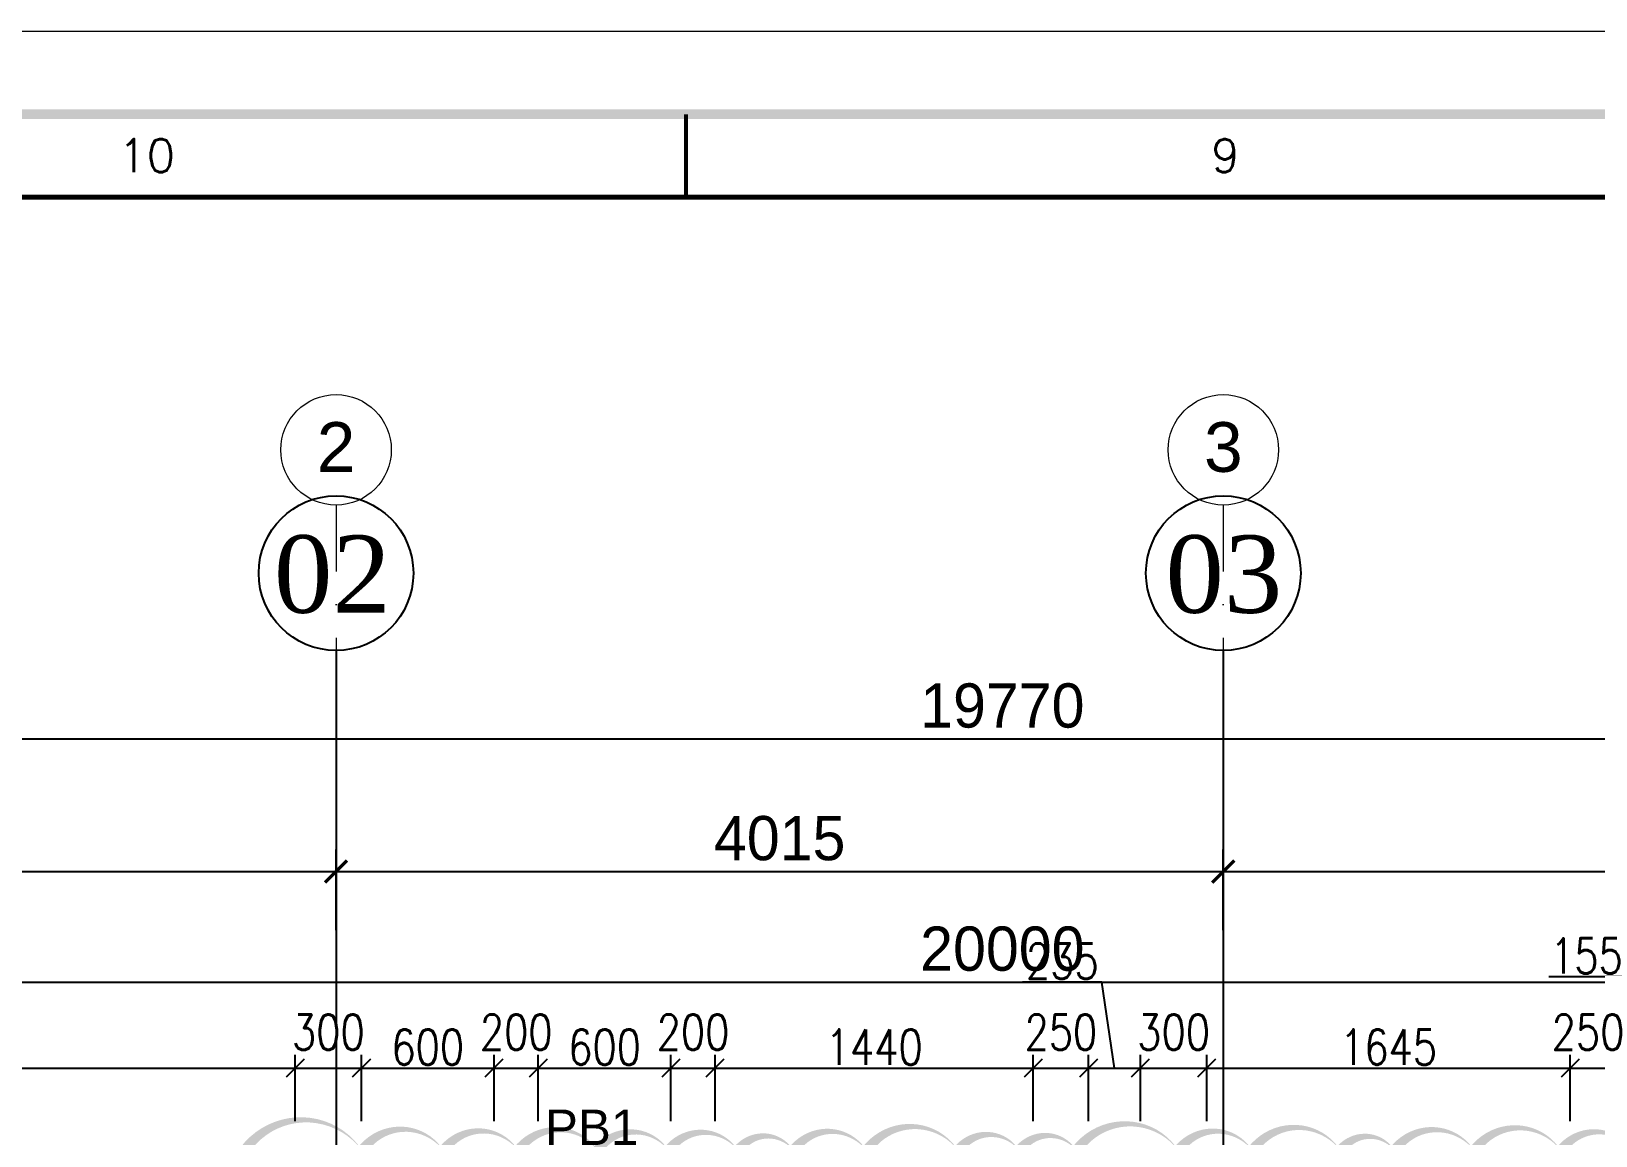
# Model space of a CAD drawing. Header units: millimetres. Extents: x 423806 to 486881, y 1786979 to 1831529.
# Drawn here: x 437737 to 444816, y 1825033 to 1830029 of the extents above; entities that cross this region are included whole.
import ezdxf
from ezdxf.enums import TextEntityAlignment as Align

# ---------------------------------------------------------------- set-up
doc = ezdxf.new("R2010")
doc.units = ezdxf.units.MM
doc.header["$LTSCALE"] = 150
doc.header["$PDSIZE"] = 0.01
doc.linetypes.add('DASHDOT', pattern=[1, 0.5, -0.25, 0, -0.25])
doc.linetypes.add('DASHDOTX2', pattern=[2, 1, -0.5, 0, -0.5])
doc.layers.get('0').update_dxf_attribs({"lineweight": 13})
for name, color, linetype in [('AD-DIM', 7, 'Continuous'), ('AD-GRID', 251, 'DASHDOTX2'), ('AD-GRID TEXT&CIRCLE', 1, 'Continuous'), ('Revisions', 2, 'Continuous')]:
    doc.layers.add(name, color=color, linetype=linetype)
for name, color, linetype, lineweight in [('DIM', 7, 'Continuous', 13), ('GRID', 8, 'DASHDOT', 9), ('TEXT', 7, 'Continuous', 13), ('Title', 7, 'Continuous', 20)]:
    doc.layers.add(name, color=color, linetype=linetype, lineweight=lineweight)
doc.styles.add('240122--R0_INST_ FLOOR PLANS XREF$0$Scale M 200', font='times.ttf', dxfattribs={"height": 200})
doc.styles.add('Arial', font='arial.ttf')
doc.styles.add('ncc', font='calibri.ttf', dxfattribs={"height": 2})
doc.styles.add('RS', font='romans.shx', dxfattribs={"width": 0.8})
doc.dimstyles.new('D100', dxfattribs={"dimtxt": 160, "dimasz": 80, "dimexe": 60, "dimexo": 50, "dimgap": 15, "dimtad": 1, "dimdec": 0, "dimzin": 0, "dimdsep": 46, "dimtxsty": 'RS', "dimblk": 'OBLIQUE', "dimcen": 1, "dimclrd": 33, "dimclre": 33, "dimclrt": 7, "dimadec": 0, "dimazin": 0, "dimtfac": 1, "dimtdec": 0, "dimtmove": 2, "dimatfit": 3, "dimfxl": 125, "dimtolj": 1, "dimtzin": 0, "dimarcsym": 1})
doc.dimstyles.new('Scale 100', dxfattribs={"dimtxt": 200, "dimasz": 100, "dimexe": 100, "dimexo": 100, "dimgap": 50, "dimtad": 1, "dimdec": 0, "dimrnd": 5, "dimzin": 0, "dimdsep": 46, "dimtxsty": 'Standard', "dimblk": 'ARCHTICK', "dimcen": 0, "dimdle": 100, "dimclrd": 252, "dimclre": 252, "dimclrt": 256, "dimadec": 0, "dimazin": 0, "dimtfac": 1, "dimtdec": 0, "dimtofl": 0, "dimtmove": 1, "dimatfit": 3, "dimfxl": 0.18, "dimtolj": 1, "dimtzin": 0, "dimarcsym": 0})

# ---------------------------------------------------------------- blocks, each defined once
blk = doc.blocks.new('_Oblique')
at = {"color": 0, "linetype": 'ByBlock', "lineweight": -2}
blk.add_line((-0.5, -0.5), (0.5, 0.5), dxfattribs=at)
blk = doc.blocks.new('*D62')
at = {"layer": 'Defpoints', "color": 0, "transparency": 16777216}
for p in [(438931.3, 1825338.7), (434031.1, 1825063.3), (438931.3, 1825048.1)]:
    blk.add_point(p, dxfattribs=at)
at = {"layer": 'DIM', "color": 33, "lineweight": -2, "transparency": 16777216}
for p, q in [((434031.1, 1825113.3), (434031.1, 1825398.7)), ((434031.1, 1825338.7), (438931.3, 1825338.7)), ((438931.3, 1825098.1), (438931.3, 1825398.7))]:
    blk.add_line(p, q, dxfattribs=at)
at = {"layer": 'DIM', "color": 33, "lineweight": -2, "transparency": 16777216, "xscale": 80, "yscale": 80, "zscale": 80, "rotation": 180}
blk.add_blockref('_Oblique', (434031.1, 1825338.7), dxfattribs=at)
at = {"layer": 'DIM', "color": 33, "lineweight": -2, "transparency": 16777216, "xscale": 80, "yscale": 80, "zscale": 80}
blk.add_blockref('_Oblique', (438931.3, 1825338.7), dxfattribs=at)
at = {"layer": 'DIM', "color": 7, "transparency": 16777216, "insert": (436481.2, 1825433.7), "char_height": 160, "attachment_point": 5, "style": 'RS'}
blk.add_mtext('\\A1;4900', dxfattribs=at)
blk = doc.blocks.new('*D63')
at = {"layer": 'Defpoints', "color": 0, "transparency": 16777216}
for p in [(439231.3, 1825338.7), (438931.3, 1825048.1), (439231.3, 1825048.1)]:
    blk.add_point(p, dxfattribs=at)
at = {"layer": 'DIM', "color": 33, "lineweight": -2, "transparency": 16777216}
for p, q in [((438931.3, 1825098.1), (438931.3, 1825398.7)), ((438931.3, 1825338.7), (439231.3, 1825338.7)), ((439231.3, 1825098.1), (439231.3, 1825398.7))]:
    blk.add_line(p, q, dxfattribs=at)
at = {"layer": 'DIM', "color": 33, "lineweight": -2, "transparency": 16777216, "xscale": 80, "yscale": 80, "zscale": 80, "rotation": 180}
blk.add_blockref('_Oblique', (438931.3, 1825338.7), dxfattribs=at)
at = {"layer": 'DIM', "color": 33, "lineweight": -2, "transparency": 16777216, "xscale": 80, "yscale": 80, "zscale": 80}
blk.add_blockref('_Oblique', (439231.3, 1825338.7), dxfattribs=at)
at = {"layer": 'DIM', "color": 7, "transparency": 16777216, "insert": (439081.3, 1825501.2), "char_height": 160, "attachment_point": 5, "style": 'RS'}
blk.add_mtext('\\A1;300', dxfattribs=at)
blk = doc.blocks.new('*D64')
at = {"layer": 'Defpoints', "color": 0, "transparency": 16777216}
for p in [(439831.3, 1825338.7), (439231.3, 1825048.1), (439831.3, 1825048.1)]:
    blk.add_point(p, dxfattribs=at)
at = {"layer": 'DIM', "color": 33, "lineweight": -2, "transparency": 16777216}
for p, q in [((439231.3, 1825098.1), (439231.3, 1825398.7)), ((439231.3, 1825338.7), (439831.3, 1825338.7)), ((439831.3, 1825098.1), (439831.3, 1825398.7))]:
    blk.add_line(p, q, dxfattribs=at)
at = {"layer": 'DIM', "color": 33, "lineweight": -2, "transparency": 16777216, "xscale": 80, "yscale": 80, "zscale": 80, "rotation": 180}
blk.add_blockref('_Oblique', (439231.3, 1825338.7), dxfattribs=at)
at = {"layer": 'DIM', "color": 33, "lineweight": -2, "transparency": 16777216, "xscale": 80, "yscale": 80, "zscale": 80}
blk.add_blockref('_Oblique', (439831.3, 1825338.7), dxfattribs=at)
at = {"layer": 'DIM', "color": 7, "transparency": 16777216, "insert": (439531.3, 1825433.7), "char_height": 160, "attachment_point": 5, "style": 'RS'}
blk.add_mtext('\\A1;600', dxfattribs=at)
blk = doc.blocks.new('*D65')
at = {"layer": 'Defpoints', "color": 0, "transparency": 16777216}
for p in [(440031.3, 1825338.7), (439831.3, 1825048.1), (440031.3, 1825048.1)]:
    blk.add_point(p, dxfattribs=at)
at = {"layer": 'DIM', "color": 33, "lineweight": -2, "transparency": 16777216}
for p, q in [((439831.3, 1825098.1), (439831.3, 1825398.7)), ((439831.3, 1825338.7), (440031.3, 1825338.7)), ((440031.3, 1825098.1), (440031.3, 1825398.7))]:
    blk.add_line(p, q, dxfattribs=at)
at = {"layer": 'DIM', "color": 33, "lineweight": -2, "transparency": 16777216, "xscale": 80, "yscale": 80, "zscale": 80, "rotation": 180}
blk.add_blockref('_Oblique', (439831.3, 1825338.7), dxfattribs=at)
at = {"layer": 'DIM', "color": 33, "lineweight": -2, "transparency": 16777216, "xscale": 80, "yscale": 80, "zscale": 80}
blk.add_blockref('_Oblique', (440031.3, 1825338.7), dxfattribs=at)
at = {"layer": 'DIM', "color": 7, "transparency": 16777216, "insert": (439931.3, 1825501.2), "char_height": 160, "attachment_point": 5, "style": 'RS'}
blk.add_mtext('\\A1;200', dxfattribs=at)
blk = doc.blocks.new('*D66')
at = {"layer": 'Defpoints', "color": 0, "transparency": 16777216}
for p in [(440631.3, 1825338.7), (440031.3, 1825048.1), (440631.3, 1825048.1)]:
    blk.add_point(p, dxfattribs=at)
at = {"layer": 'DIM', "color": 33, "lineweight": -2, "transparency": 16777216}
for p, q in [((440031.3, 1825098.1), (440031.3, 1825398.7)), ((440031.3, 1825338.7), (440631.3, 1825338.7)), ((440631.3, 1825098.1), (440631.3, 1825398.7))]:
    blk.add_line(p, q, dxfattribs=at)
at = {"layer": 'DIM', "color": 33, "lineweight": -2, "transparency": 16777216, "xscale": 80, "yscale": 80, "zscale": 80, "rotation": 180}
blk.add_blockref('_Oblique', (440031.3, 1825338.7), dxfattribs=at)
at = {"layer": 'DIM', "color": 33, "lineweight": -2, "transparency": 16777216, "xscale": 80, "yscale": 80, "zscale": 80}
blk.add_blockref('_Oblique', (440631.3, 1825338.7), dxfattribs=at)
at = {"layer": 'DIM', "color": 7, "transparency": 16777216, "insert": (440331.3, 1825433.7), "char_height": 160, "attachment_point": 5, "style": 'RS'}
blk.add_mtext('\\A1;600', dxfattribs=at)
blk = doc.blocks.new('*D67')
at = {"layer": 'Defpoints', "color": 0, "transparency": 16777216}
for p in [(440831.3, 1825338.7), (440631.3, 1825048.1), (440831.3, 1825048.1)]:
    blk.add_point(p, dxfattribs=at)
at = {"layer": 'DIM', "color": 33, "lineweight": -2, "transparency": 16777216}
for p, q in [((440631.3, 1825098.1), (440631.3, 1825398.7)), ((440631.3, 1825338.7), (440831.3, 1825338.7)), ((440831.3, 1825098.1), (440831.3, 1825398.7))]:
    blk.add_line(p, q, dxfattribs=at)
at = {"layer": 'DIM', "color": 33, "lineweight": -2, "transparency": 16777216, "xscale": 80, "yscale": 80, "zscale": 80, "rotation": 180}
blk.add_blockref('_Oblique', (440631.3, 1825338.7), dxfattribs=at)
at = {"layer": 'DIM', "color": 33, "lineweight": -2, "transparency": 16777216, "xscale": 80, "yscale": 80, "zscale": 80}
blk.add_blockref('_Oblique', (440831.3, 1825338.7), dxfattribs=at)
at = {"layer": 'DIM', "color": 7, "transparency": 16777216, "insert": (440731.3, 1825501.2), "char_height": 160, "attachment_point": 5, "style": 'RS'}
blk.add_mtext('\\A1;200', dxfattribs=at)
blk = doc.blocks.new('*D68')
at = {"layer": 'Defpoints', "color": 0, "transparency": 16777216}
for p in [(442271.1, 1825338.7), (440831.3, 1825048.1), (442271.1, 1825048.1)]:
    blk.add_point(p, dxfattribs=at)
at = {"layer": 'DIM', "color": 33, "lineweight": -2, "transparency": 16777216}
for p, q in [((440831.3, 1825098.1), (440831.3, 1825398.7)), ((440831.3, 1825338.7), (442271.1, 1825338.7)), ((442271.1, 1825098.1), (442271.1, 1825398.7))]:
    blk.add_line(p, q, dxfattribs=at)
at = {"layer": 'DIM', "color": 33, "lineweight": -2, "transparency": 16777216, "xscale": 80, "yscale": 80, "zscale": 80, "rotation": 180}
blk.add_blockref('_Oblique', (440831.3, 1825338.7), dxfattribs=at)
at = {"layer": 'DIM', "color": 33, "lineweight": -2, "transparency": 16777216, "xscale": 80, "yscale": 80, "zscale": 80}
blk.add_blockref('_Oblique', (442271.1, 1825338.7), dxfattribs=at)
at = {"layer": 'DIM', "color": 7, "transparency": 16777216, "insert": (441551.2, 1825433.7), "char_height": 160, "attachment_point": 5, "style": 'RS'}
blk.add_mtext('\\A1;1440', dxfattribs=at)
blk = doc.blocks.new('*D69')
at = {"layer": 'Defpoints', "color": 0, "transparency": 16777216}
for p in [(442521.1, 1825338.7), (442271.1, 1825048.1), (442521.1, 1825048.1)]:
    blk.add_point(p, dxfattribs=at)
at = {"layer": 'DIM', "color": 33, "lineweight": -2, "transparency": 16777216}
for p, q in [((442271.1, 1825098.1), (442271.1, 1825398.7)), ((442271.1, 1825338.7), (442521.1, 1825338.7)), ((442521.1, 1825098.1), (442521.1, 1825398.7))]:
    blk.add_line(p, q, dxfattribs=at)
at = {"layer": 'DIM', "color": 33, "lineweight": -2, "transparency": 16777216, "xscale": 80, "yscale": 80, "zscale": 80, "rotation": 180}
blk.add_blockref('_Oblique', (442271.1, 1825338.7), dxfattribs=at)
at = {"layer": 'DIM', "color": 33, "lineweight": -2, "transparency": 16777216, "xscale": 80, "yscale": 80, "zscale": 80}
blk.add_blockref('_Oblique', (442521.1, 1825338.7), dxfattribs=at)
at = {"layer": 'DIM', "color": 7, "transparency": 16777216, "insert": (442396.1, 1825501.2), "char_height": 160, "attachment_point": 5, "style": 'RS'}
blk.add_mtext('\\A1;250', dxfattribs=at)
blk = doc.blocks.new('*D70')
at = {"layer": 'Defpoints', "color": 0, "transparency": 16777216}
for p in [(442756.1, 1825338.7), (442521.1, 1825048.1), (442756.1, 1825048.1)]:
    blk.add_point(p, dxfattribs=at)
at = {"layer": 'DIM', "color": 33, "lineweight": -2, "transparency": 16777216}
for p, q in [((442581.9, 1825727.8), (442222.8, 1825727.8)), ((442638.6, 1825338.7), (442581.9, 1825727.8)), ((442521.1, 1825098.1), (442521.1, 1825398.7)), ((442521.1, 1825338.7), (442756.1, 1825338.7)), ((442756.1, 1825098.1), (442756.1, 1825398.7))]:
    blk.add_line(p, q, dxfattribs=at)
at = {"layer": 'DIM', "color": 33, "lineweight": -2, "transparency": 16777216, "xscale": 80, "yscale": 80, "zscale": 80, "rotation": 180}
blk.add_blockref('_Oblique', (442521.1, 1825338.7), dxfattribs=at)
at = {"layer": 'DIM', "color": 33, "lineweight": -2, "transparency": 16777216, "xscale": 80, "yscale": 80, "zscale": 80}
blk.add_blockref('_Oblique', (442756.1, 1825338.7), dxfattribs=at)
at = {"layer": 'DIM', "color": 7, "transparency": 16777216, "insert": (442402.4, 1825822.8), "char_height": 160, "attachment_point": 5, "style": 'RS'}
blk.add_mtext('\\A1;235', dxfattribs=at)
blk = doc.blocks.new('*D71')
at = {"layer": 'Defpoints', "color": 0, "transparency": 16777216}
for p in [(443056.1, 1825338.7), (442756.1, 1825048.1), (443056.1, 1825048.1)]:
    blk.add_point(p, dxfattribs=at)
at = {"layer": 'DIM', "color": 33, "lineweight": -2, "transparency": 16777216}
for p, q in [((442756.1, 1825098.1), (442756.1, 1825398.7)), ((442756.1, 1825338.7), (443056.1, 1825338.7)), ((443056.1, 1825098.1), (443056.1, 1825398.7))]:
    blk.add_line(p, q, dxfattribs=at)
at = {"layer": 'DIM', "color": 33, "lineweight": -2, "transparency": 16777216, "xscale": 80, "yscale": 80, "zscale": 80, "rotation": 180}
blk.add_blockref('_Oblique', (442756.1, 1825338.7), dxfattribs=at)
at = {"layer": 'DIM', "color": 33, "lineweight": -2, "transparency": 16777216, "xscale": 80, "yscale": 80, "zscale": 80}
blk.add_blockref('_Oblique', (443056.1, 1825338.7), dxfattribs=at)
at = {"layer": 'DIM', "color": 7, "transparency": 16777216, "insert": (442906.1, 1825501.2), "char_height": 160, "attachment_point": 5, "style": 'RS'}
blk.add_mtext('\\A1;300', dxfattribs=at)
blk = doc.blocks.new('*D72')
at = {"layer": 'Defpoints', "color": 0, "transparency": 16777216}
for p in [(444701.1, 1825338.7), (443056.1, 1825048.1), (444701.1, 1825048.1)]:
    blk.add_point(p, dxfattribs=at)
at = {"layer": 'DIM', "color": 33, "lineweight": -2, "transparency": 16777216}
for p, q in [((443056.1, 1825098.1), (443056.1, 1825398.7)), ((443056.1, 1825338.7), (444701.1, 1825338.7)), ((444701.1, 1825098.1), (444701.1, 1825398.7))]:
    blk.add_line(p, q, dxfattribs=at)
at = {"layer": 'DIM', "color": 33, "lineweight": -2, "transparency": 16777216, "xscale": 80, "yscale": 80, "zscale": 80, "rotation": 180}
blk.add_blockref('_Oblique', (443056.1, 1825338.7), dxfattribs=at)
at = {"layer": 'DIM', "color": 33, "lineweight": -2, "transparency": 16777216, "xscale": 80, "yscale": 80, "zscale": 80}
blk.add_blockref('_Oblique', (444701.1, 1825338.7), dxfattribs=at)
at = {"layer": 'DIM', "color": 7, "transparency": 16777216, "insert": (443878.6, 1825433.7), "char_height": 160, "attachment_point": 5, "style": 'RS'}
blk.add_mtext('\\A1;1645', dxfattribs=at)
blk = doc.blocks.new('*D73')
at = {"layer": 'Defpoints', "color": 0, "transparency": 16777216}
for p in [(444951.1, 1825338.7), (444701.1, 1825048.1), (444951.1, 1825048.1)]:
    blk.add_point(p, dxfattribs=at)
at = {"layer": 'DIM', "color": 33, "lineweight": -2, "transparency": 16777216}
for p, q in [((444701.1, 1825098.1), (444701.1, 1825398.7)), ((444701.1, 1825338.7), (444951.1, 1825338.7)), ((444951.1, 1825098.1), (444951.1, 1825398.7))]:
    blk.add_line(p, q, dxfattribs=at)
at = {"layer": 'DIM', "color": 33, "lineweight": -2, "transparency": 16777216, "xscale": 80, "yscale": 80, "zscale": 80, "rotation": 180}
blk.add_blockref('_Oblique', (444701.1, 1825338.7), dxfattribs=at)
at = {"layer": 'DIM', "color": 33, "lineweight": -2, "transparency": 16777216, "xscale": 80, "yscale": 80, "zscale": 80}
blk.add_blockref('_Oblique', (444951.1, 1825338.7), dxfattribs=at)
at = {"layer": 'DIM', "color": 7, "transparency": 16777216, "insert": (444781.5, 1825501.2), "char_height": 160, "attachment_point": 5, "style": 'RS'}
blk.add_mtext('\\A1;250', dxfattribs=at)
blk = doc.blocks.new('*D74')
at = {"layer": 'Defpoints', "color": 0, "transparency": 16777216}
for p in [(445106.1, 1825338.7), (444951.1, 1825048.1), (445106.1, 1825048.1)]:
    blk.add_point(p, dxfattribs=at)
at = {"layer": 'DIM', "color": 33, "lineweight": -2, "transparency": 16777216}
for p, q in [((444944.6, 1825751.3), (444603.8, 1825751.3)), ((445028.6, 1825338.7), (444944.6, 1825751.3)), ((444951.1, 1825098.1), (444951.1, 1825398.7)), ((444951.1, 1825338.7), (445106.1, 1825338.7)), ((445106.1, 1825098.1), (445106.1, 1825398.7))]:
    blk.add_line(p, q, dxfattribs=at)
at = {"layer": 'DIM', "color": 33, "lineweight": -2, "transparency": 16777216, "xscale": 80, "yscale": 80, "zscale": 80, "rotation": 180}
blk.add_blockref('_Oblique', (444951.1, 1825338.7), dxfattribs=at)
at = {"layer": 'DIM', "color": 33, "lineweight": -2, "transparency": 16777216, "xscale": 80, "yscale": 80, "zscale": 80}
blk.add_blockref('_Oblique', (445106.1, 1825338.7), dxfattribs=at)
at = {"layer": 'DIM', "color": 7, "transparency": 16777216, "insert": (444774.2, 1825846.3), "char_height": 160, "attachment_point": 5, "style": 'RS'}
blk.add_mtext('\\A1;155', dxfattribs=at)
blk = doc.blocks.new('A$Ce04e376f')
at = {"layer": 'GRID', "ltscale": 4}
for p, q in [((6985, 3658), (6985, 0)), ((11000, 3658), (11000, 0))]:
    blk.add_line(p, q, dxfattribs=at)
at = {"layer": 'TEXT', "color": 1}
for centre in [(6985, 3908), (11000, 3908)]:
    blk.add_circle(centre, 250, dxfattribs=at)
at = {"layer": 'TEXT', "style": 'Arial'}
for s, p in [('2', (6985, 3920.9)), ('3', (11000, 3920.9))]:
    blk.add_text(s, height=225, dxfattribs=at).set_placement(p, align=Align.MIDDLE_CENTER)
blk = doc.blocks.new('ADCL(P43)-AP-A1-L')
at = {"layer": 'Title', "color": 8}
blk.add_lwpolyline([(20, 574), (821, 574), (821, 20), (20, 20)], close=True, dxfattribs=at)
at = {"layer": 'Title', "color": 5, "const_width": 0.6}
blk.add_lwpolyline([(25, 569), (816, 569), (816, 25), (25, 25)], close=True, dxfattribs=at)
at = {"layer": 'Title', "color": 8, "const_width": 0.25}
blk.add_lwpolyline([(225.25, 569), (225.25, 564)], dxfattribs=at)
at = {"layer": 'Title', "color": 1, "const_width": 0.3}
blk.add_lwpolyline([(30, 564), (811, 564), (811, 30), (30, 30)], close=True, dxfattribs=at)
at = {"layer": 'TEXT', "style": 'RS'}
for s, p in [('10', (192.708, 566.5)), ('9', (257.792, 566.5))]:
    blk.add_text(s, height=2, dxfattribs=at).set_placement(p, align=Align.MIDDLE)
at = {"layer": 'Title', "style": 'ncc'}
for tag, height, p in [('TITLE-1', 3.25, (752.759, 65.737)), ('TITLE-2', 3.25, (752.759, 59.737)), ('TITLE-3', 3.25, (752.759, 53.737)), ('REV', 2.5, (800.694, 43.165))]:
    blk.add_attdef(tag, text='', height=height, dxfattribs=at).set_placement(p, align=Align.MIDDLE)
for tag, height, p in [('DSGN-DT', 2, (662.542, 63.843)), ('DSGN', 2, (681.796, 63.843)), ('DRAW-DT', 2, (662.542, 58.054)), ('DRAW', 2, (681.796, 58.054)), ('CHKD-DT', 2, (662.542, 52.095)), ('CHKD', 2, (681.796, 52.095)), ('APPD-DT', 2, (662.542, 46.071)), ('APPD', 2, (681.796, 46.071)), ('DRG-1', 2.75, (715.099, 42.964)), ('SCALE', 2, (706.438, 32.919)), ('SHEET', 2, (799.41, 32.919))]:
    blk.add_attdef(tag, text='', height=height, dxfattribs=at).set_placement(p, align=Align.MIDDLE_LEFT)
blk = doc.blocks.new('_ArchTick')
at = {"color": 0, "linetype": 'ByBlock', "const_width": 0.15}
blk.add_lwpolyline([(-0.5, -0.5), (0.5, 0.5)], dxfattribs=at)
blk = doc.blocks.new('*D345')
at = {"layer": 'AD-DIM', "color": 252, "lineweight": -2, "transparency": 16777216}
for p, q in [((432246.1, 1826562.5), (432246.1, 1826927.9)), ((452016.1, 1826562.5), (452016.1, 1826927.9)), ((432146.1, 1826827.9), (452116.1, 1826827.9))]:
    blk.add_line(p, q, dxfattribs=at)
at = {"layer": 'Defpoints', "color": 0, "transparency": 16777216}
for p in [(452016.1, 1826827.9), (432246.1, 1826462.5), (452016.1, 1826462.5)]:
    blk.add_point(p, dxfattribs=at)
at = {"layer": 'AD-DIM', "color": 252, "lineweight": -2, "transparency": 16777216, "xscale": 100, "yscale": 100, "zscale": 100, "rotation": 180}
blk.add_blockref('_ArchTick', (432246.1, 1826827.9), dxfattribs=at)
at = {"layer": 'AD-DIM', "color": 252, "lineweight": -2, "transparency": 16777216, "xscale": 100, "yscale": 100, "zscale": 100}
blk.add_blockref('_ArchTick', (452016.1, 1826827.9), dxfattribs=at)
at = {"layer": 'AD-DIM', "transparency": 16777216, "insert": (442131.1, 1826977.9), "char_height": 200, "attachment_point": 5}
blk.add_mtext('\\A1;19770', dxfattribs=at)
blk = doc.blocks.new('*D346')
at = {"layer": 'AD-DIM', "color": 252, "lineweight": -2, "transparency": 16777216}
for p, q in [((432246.1, 1825962.5), (432246.1, 1826327.9)), ((439116.1, 1825962.5), (439116.1, 1826327.9)), ((432146.1, 1826227.9), (439216.1, 1826227.9))]:
    blk.add_line(p, q, dxfattribs=at)
at = {"layer": 'Defpoints', "color": 0, "transparency": 16777216}
for p in [(439116.1, 1826227.9), (432246.1, 1825862.5), (439116.1, 1825862.5)]:
    blk.add_point(p, dxfattribs=at)
at = {"layer": 'AD-DIM', "color": 252, "lineweight": -2, "transparency": 16777216, "xscale": 100, "yscale": 100, "zscale": 100, "rotation": 180}
blk.add_blockref('_ArchTick', (432246.1, 1826227.9), dxfattribs=at)
at = {"layer": 'AD-DIM', "color": 252, "lineweight": -2, "transparency": 16777216, "xscale": 100, "yscale": 100, "zscale": 100}
blk.add_blockref('_ArchTick', (439116.1, 1826227.9), dxfattribs=at)
at = {"layer": 'AD-DIM', "transparency": 16777216, "insert": (435681.1, 1826377.9), "char_height": 200, "attachment_point": 5}
blk.add_mtext('\\A1;6870', dxfattribs=at)
blk = doc.blocks.new('*D347')
at = {"layer": 'AD-DIM', "color": 252, "lineweight": -2, "transparency": 16777216}
for p, q in [((439116.1, 1825962.5), (439116.1, 1826327.9)), ((443131.1, 1825962.5), (443131.1, 1826327.9)), ((439016.1, 1826227.9), (443231.1, 1826227.9))]:
    blk.add_line(p, q, dxfattribs=at)
at = {"layer": 'Defpoints', "color": 0, "transparency": 16777216}
for p in [(443131.1, 1826227.9), (439116.1, 1825862.5), (443131.1, 1825862.5)]:
    blk.add_point(p, dxfattribs=at)
at = {"layer": 'AD-DIM', "color": 252, "lineweight": -2, "transparency": 16777216, "xscale": 100, "yscale": 100, "zscale": 100, "rotation": 180}
blk.add_blockref('_ArchTick', (439116.1, 1826227.9), dxfattribs=at)
at = {"layer": 'AD-DIM', "color": 252, "lineweight": -2, "transparency": 16777216, "xscale": 100, "yscale": 100, "zscale": 100}
blk.add_blockref('_ArchTick', (443131.1, 1826227.9), dxfattribs=at)
at = {"layer": 'AD-DIM', "transparency": 16777216, "insert": (441123.6, 1826377.9), "char_height": 200, "attachment_point": 5}
blk.add_mtext('\\A1;4015', dxfattribs=at)
blk = doc.blocks.new('*D348')
at = {"layer": 'AD-DIM', "color": 252, "lineweight": -2, "transparency": 16777216}
for p, q in [((443131.1, 1825962.5), (443131.1, 1826327.9)), ((448591.1, 1825962.5), (448591.1, 1826327.9)), ((443031.1, 1826227.9), (448691.1, 1826227.9))]:
    blk.add_line(p, q, dxfattribs=at)
at = {"layer": 'Defpoints', "color": 0, "transparency": 16777216}
for p in [(448591.1, 1826227.9), (443131.1, 1825862.5), (448591.1, 1825862.5)]:
    blk.add_point(p, dxfattribs=at)
at = {"layer": 'AD-DIM', "color": 252, "lineweight": -2, "transparency": 16777216, "xscale": 100, "yscale": 100, "zscale": 100, "rotation": 180}
blk.add_blockref('_ArchTick', (443131.1, 1826227.9), dxfattribs=at)
at = {"layer": 'AD-DIM', "color": 252, "lineweight": -2, "transparency": 16777216, "xscale": 100, "yscale": 100, "zscale": 100}
blk.add_blockref('_ArchTick', (448591.1, 1826227.9), dxfattribs=at)
at = {"layer": 'AD-DIM', "transparency": 16777216, "insert": (445861.1, 1826377.9), "char_height": 200, "attachment_point": 5}
blk.add_mtext('\\A1;5460', dxfattribs=at)
blk = doc.blocks.new('*D350')
at = {"layer": 'AD-DIM', "color": 252, "lineweight": -2, "transparency": 16777216}
for p, q in [((432131.131, 1824327.902), (432131.131, 1825827.902)), ((452131.131, 1824327.902), (452131.131, 1825827.902)), ((432031.131, 1825727.902), (452231.131, 1825727.902))]:
    blk.add_line(p, q, dxfattribs=at)
at = {"layer": 'Defpoints', "color": 0, "transparency": 16777216}
for p in [(452131.131, 1825727.902), (432131.131, 1824227.902), (452131.131, 1824227.902)]:
    blk.add_point(p, dxfattribs=at)
at = {"layer": 'AD-DIM', "color": 252, "lineweight": -2, "transparency": 16777216, "xscale": 100, "yscale": 100, "zscale": 100, "rotation": 180}
blk.add_blockref('_ArchTick', (432131.131, 1825727.902), dxfattribs=at)
at = {"layer": 'AD-DIM', "color": 252, "lineweight": -2, "transparency": 16777216, "xscale": 100, "yscale": 100, "zscale": 100}
blk.add_blockref('_ArchTick', (452131.131, 1825727.902), dxfattribs=at)
at = {"layer": 'AD-DIM', "transparency": 16777216, "insert": (442131.131, 1825877.902), "char_height": 200, "attachment_point": 5}
blk.add_mtext('\\A1;20000', dxfattribs=at)

msp = doc.modelspace()

# ---------------------------------------------------------------- linework, layer by layer
at = {"layer": 'AD-GRID', "lineweight": 25, "ltscale": 15}
for p, q in [((439116.1, 1827227.9), (439116.1, 1792227.9)), ((443131.1, 1827227.9), (443131.1, 1792227.9))]:
    msp.add_line(p, q, dxfattribs=at)
at = {"layer": 'AD-GRID TEXT&CIRCLE', "transparency": 33554687}
for centre in [(439116.1, 1827577.9), (443131.1, 1827577.9)]:
    msp.add_circle(centre, 350, dxfattribs=at)
at = {"layer": 'Revisions'}
msp.add_lwpolyline([(444982, 1824966.3, 0, 46.7, 0.520567), (444658.8, 1824966.3, 0, 46.7, 0.520567), (444266.1, 1824966.3, 0, 46.7, 0.520567), (443905.5, 1824966.3, 0, 46.7, 0.520567), (443661.4, 1824966.3, 0, 46.7, 0.520567), (443262.3, 1824966.3, 0, 46.7, 0.520567), (442927.9, 1824966.3, 0, 46.7, 0.520567), (442466, 1824966.3, 0, 46.7, 0.520567), (442207.5, 1824966.3, 0, 46.7, 0.520567), (441931.2, 1824966.3, 0, 46.7, 0.520567), (441516.4, 1824966.3, 0, 46.7, 0.520567), (441185.6, 1824966.3, 0, 46.7, 0.520567), (440934.8, 1824966.3, 0, 46.7, 0.520567), (440620.6, 1824966.3, 0, 46.7, 0.520567), (440299.5, 1824966.3, 0, 46.7, 0.520567), (439940.7, 1824966.3, 0, 46.7, 0.520567), (439602.2, 1824966.3, 0, 46.7, 0.520567), (439234.1, 1824966.3, 0, 46.7, 0.520567), (438702.4, 1824966.3, 0, 46.7, 0.520567)], format="xyseb", dxfattribs=at)

# ---------------------------------------------------------------- block references
at = {"layer": 'GRID', "ltscale": 4}
msp.add_blockref('A$Ce04e376f', (432131.1, 1824227.9), dxfattribs=at)
at = {"layer": 'Title', "linetype": 'ByBlock', "xscale": 75, "yscale": 75, "zscale": 75}
msp.add_blockref('ADCL(P43)-AP-A1-L', (423806.2, 1786979.4), dxfattribs=at)

# ---------------------------------------------------------------- texts
at = {"layer": 'AD-GRID TEXT&CIRCLE', "transparency": 33554687, "char_height": 350, "width": 386.938, "attachment_point": 1, "style": '240122--R0_INST_ FLOOR PLANS XREF$0$Scale M 200'}
for s, insert in [('\\A1;\\pxqc;02', (438906.1, 1827748.8)), ('\\A1;\\pxqc;03', (442940.3, 1827748.8))]:
    msp.add_mtext(s, dxfattribs=dict(at, insert=insert))
at = {"layer": 'TEXT', "style": 'Arial'}
msp.add_text('PB1', height=160, dxfattribs=at).set_placement((440061.5, 1824991))

# ---------------------------------------------------------------- dimensions: what is measured, and where the dimension line sits
at = {"layer": 'AD-DIM'}
for base, p1, p2, picture, middle in [((452016.1, 1826827.9), (432246.1, 1826462.5), (452016.1, 1826462.5), '*D345', (442131.1, 1826977.9)), ((439116.1, 1826227.9), (432246.1, 1825862.5), (439116.1, 1825862.5), '*D346', (435681.1, 1826377.9)), ((443131.1, 1826227.9), (439116.1, 1825862.5), (443131.1, 1825862.5), '*D347', (441123.6, 1826377.9)), ((448591.1, 1826227.9), (443131.1, 1825862.5), (448591.1, 1825862.5), '*D348', (445861.1, 1826377.9)), ((452131.1, 1825727.9), (432131.1, 1824227.9), (452131.1, 1824227.9), '*D350', (442131.1, 1825877.9))]:
    dim = msp.add_linear_dim(base=base, p1=p1, p2=p2, dimstyle='Scale 100', dxfattribs=at)
    dim.commit()
    dim.dimension.update_dxf_attribs({"geometry": picture, "text_midpoint": middle})
at = {"layer": 'DIM'}
for base, p1, p2, picture, middle in [((442756.1, 1825338.7), (442521.1, 1825048.1), (442756.1, 1825048.1), '*D70', (442566.9, 1825727.8)), ((445106.1, 1825338.7), (444951.1, 1825048.1), (445106.1, 1825048.1), '*D74', (444929.6, 1825751.3))]:
    dim = msp.add_linear_dim(base=base, p1=p1, p2=p2, dimstyle='D100', override={"dimtmove": 1}, dxfattribs=at)
    dim.commit()
    dim.dimension.update_dxf_attribs({"geometry": picture, "text_midpoint": middle, "dimtype": 160})
for base, p1, p2, picture, middle in [((439231.3, 1825338.7), (438931.3, 1825048.1), (439231.3, 1825048.1), '*D63', (439081.3, 1825501.2)), ((440031.3, 1825338.7), (439831.3, 1825048.1), (440031.3, 1825048.1), '*D65', (439931.3, 1825501.2)), ((440831.3, 1825338.7), (440631.3, 1825048.1), (440831.3, 1825048.1), '*D67', (440731.3, 1825501.2)), ((442521.1, 1825338.7), (442271.1, 1825048.1), (442521.1, 1825048.1), '*D69', (442396.1, 1825501.2)), ((443056.1, 1825338.7), (442756.1, 1825048.1), (443056.1, 1825048.1), '*D71', (442906.1, 1825501.2)), ((438931.3, 1825338.7), (434031.1, 1825063.3), (438931.3, 1825048.1), '*D62', (436481.2, 1825433.7)), ((439831.3, 1825338.7), (439231.3, 1825048.1), (439831.3, 1825048.1), '*D64', (439531.3, 1825433.7)), ((440631.3, 1825338.7), (440031.3, 1825048.1), (440631.3, 1825048.1), '*D66', (440331.3, 1825433.7)), ((442271.1, 1825338.7), (440831.3, 1825048.1), (442271.1, 1825048.1), '*D68', (441551.2, 1825433.7)), ((444701.1, 1825338.7), (443056.1, 1825048.1), (444701.1, 1825048.1), '*D72', (443878.6, 1825433.7))]:
    dim = msp.add_linear_dim(base=base, p1=p1, p2=p2, dimstyle='D100', dxfattribs=at)
    dim.commit()
    dim.dimension.update_dxf_attribs({"geometry": picture, "text_midpoint": middle})
dim = msp.add_linear_dim(base=(444951.1, 1825338.7), p1=(444701.1, 1825048.1), p2=(444951.1, 1825048.1), dimstyle='D100', dxfattribs=at)
dim.commit()
dim.dimension.update_dxf_attribs({"geometry": '*D73', "text_midpoint": (444781.5, 1825501.2), "dimtype": 160})

doc.saveas('drawing.dxf')
